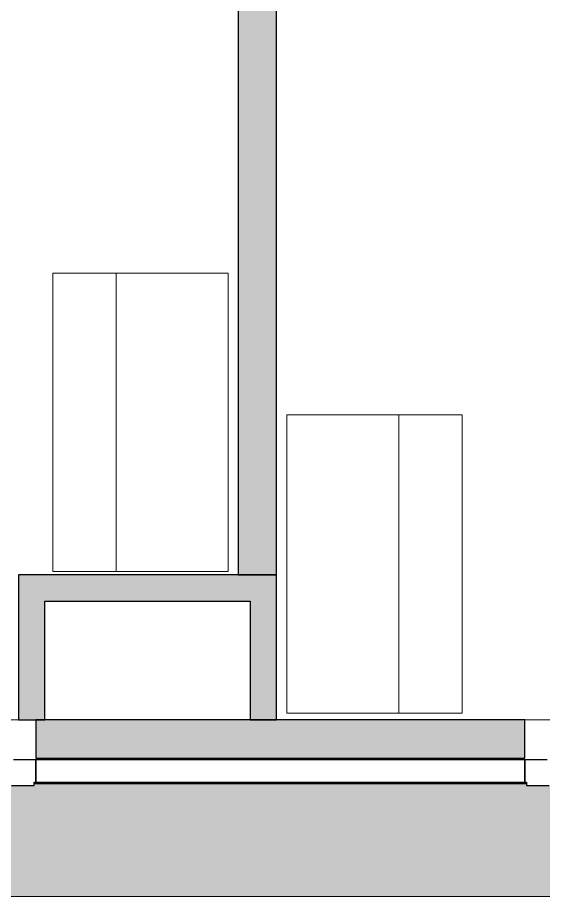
# Model space of a CAD drawing. Header units: millimetres. Extents: x 79795 to 317870, y -36033 to 97293.
# Drawn here: x 219433 to 220842, y 8896 to 11252 of the extents above; entities that cross this region are included whole.
import ezdxf

# ---------------------------------------------------------------- set-up
doc = ezdxf.new("R2010")
doc.units = ezdxf.units.MM
doc.header["$MEASUREMENT"] = 0
for name, color, linetype, lineweight in [('CSM-STL-XX-ZZ-M3-A-XXXX-00001_detached _19_04_21__rvt-1-Level 4$0$A-GLAZ', 7, 'CONTINUOUS', 9), ('CSM-STL-XX-ZZ-M3-A-XXXX-00001_detached _19_04_21__rvt-1-Level 4$0$A-WALL-PATT', 7, 'CONTINUOUS', 9), ('CSM-STL-XX-ZZ-M3-A-XXXX-00001_detached _19_04_21__rvt-1-Level 4$0$I-WALL', 7, 'CONTINUOUS', 9), ('I-FURN', 8, 'CONTINUOUS', 9)]:
    doc.layers.add(name, color=color, linetype=linetype, lineweight=lineweight)

msp = doc.modelspace()

# ---------------------------------------------------------------- hatches: boundary and pattern name
at = {"layer": 'CSM-STL-XX-ZZ-M3-A-XXXX-00001_detached _19_04_21__rvt-1-Level 4$0$A-GLAZ'}
h = msp.add_hatch(color=256, dxfattribs=at)
h.paths.add_polyline_path([(222192.8, 9198), (222192.8, 9200.1), (222188.5, 9200.1), (222188.5, 9198)], flags=0)
h.paths.add_polyline_path([(220787.5, 9198), (220797.2, 9198), (220797.2, 9200.1), (219477.5, 9200.1), (219477.5, 9198), (220776.7, 9198)], flags=0)
h.paths.add_polyline_path([(218076.5, 9198), (218086.2, 9198), (218086.2, 9200.1), (216765.5, 9200.1), (216765.5, 9198), (217786.8, 9198)], flags=0)
h.paths.add_polyline_path([(215364.5, 9198), (215374.2, 9198), (215374.2, 9200.1), (214054.5, 9200.1), (214054.5, 9198), (214199, 9198)], flags=0)
h.paths.add_polyline_path([(212658.8, 9198), (212663.2, 9198), (212663.2, 9200.1), (212658.8, 9200.1)], flags=0)
msp.add_hatch(color=256, dxfattribs=at).paths.add_polyline_path([(222292.8, 8896.3), (222292.8, 8933.3), (222192.8, 8933.3), (222192.8, 9198), (222188.5, 9198), (222188.5, 9193.3), (220797.2, 9193.3), (220797.2, 9198), (219477.5, 9198), (219477.5, 9193.3), (218086.2, 9193.3), (218086.2, 9198), (216765.5, 9198), (216765.5, 9193.3), (215374.2, 9193.3), (215374.2, 9198), (214054.5, 9198), (214054.5, 9193.3), (212663.2, 9193.3), (212663.2, 9198), (212658.8, 9198), (212658.8, 8896.3), (222192.8, 8896.3)], flags=0)
at = {"layer": 'CSM-STL-XX-ZZ-M3-A-XXXX-00001_detached _19_04_21__rvt-1-Level 4$0$A-WALL-PATT'}
for points in [[(220024.8, 9757.9), (220126.8, 9757.9), (220126.8, 13505.3), (220024.8, 13505.3), (220024.8, 11434.2)], [(219436.1, 9687.9), (220056.8, 9687.9), (220056.8, 9757.9), (219436.1, 9757.9), (219436.1, 9698)], [(220126.8, 9369.3), (220126.8, 9757.9), (220056.8, 9757.9), (220056.8, 9369.3)], [(219506.1, 9369.3), (219506.1, 9687.9), (219436.1, 9687.9), (219436.1, 9369.3)], [(219481.8, 9267.3), (219583.8, 9267.3), (219583.8, 9369.3), (219481.8, 9369.3)], [(220690.8, 9267.3), (220690.8, 9369.3), (219583.8, 9369.3), (219583.8, 9267.3), (220178.7, 9267.3)], [(220690.8, 9267.3), (220792.8, 9267.3), (220792.8, 9369.3), (220690.8, 9369.3)]]:
    msp.add_hatch(color=256, dxfattribs=at).paths.add_polyline_path(points, flags=0)

# ---------------------------------------------------------------- linework, layer by layer
at = {"layer": 'CSM-STL-XX-ZZ-M3-A-XXXX-00001_detached _19_04_21__rvt-1-Level 4$0$A-GLAZ', "lineweight": 30}
for p, q in [((219481.8, 9262.2), (219422.6, 9262.2)), ((220792.8, 9262.2), (219481.8, 9262.2)), ((219481.8, 9262.2), (219481.8, 9202.3)), ((219481.8, 9202.3), (219481.8, 9262.2)), ((220792.8, 9202.3), (220792.8, 9262.2)), ((220852, 9262.2), (220792.8, 9262.2)), ((220792.8, 9262.2), (220792.8, 9202.3)), ((219416.6, 9193.3), (219477.5, 9193.3)), ((219477.5, 9193.3), (219477.5, 9202.3)), ((219477.5, 9202.3), (219481.8, 9202.3)), ((219481.8, 9202.3), (220792.8, 9202.3)), ((220792.8, 9202.3), (220797.2, 9202.3)), ((220797.2, 9202.3), (220797.2, 9193.3)), ((220797.2, 9193.3), (220858, 9193.3))]:
    msp.add_line(p, q, dxfattribs=at)
at = {"layer": 'CSM-STL-XX-ZZ-M3-A-XXXX-00001_detached _19_04_21__rvt-1-Level 4$0$A-GLAZ'}
for p, q in [((219477.5, 9200.1), (220797.2, 9200.1)), ((219477.5, 9198), (220797.2, 9198)), ((212658.8, 8896.3), (222292.8, 8896.3))]:
    msp.add_line(p, q, dxfattribs=at)
at = {"layer": 'CSM-STL-XX-ZZ-M3-A-XXXX-00001_detached _19_04_21__rvt-1-Level 4$0$I-WALL', "lineweight": 30}
for p, q in [((220024.8, 13505.3), (220024.8, 9757.9)), ((220126.8, 9757.9), (220126.8, 13505.3)), ((220056.8, 9757.9), (219436.1, 9757.9)), ((219436.1, 9757.9), (219436.1, 9687.9)), ((220024.8, 9757.9), (220126.8, 9757.9)), ((220126.8, 9757.9), (220056.8, 9757.9)), ((220126.8, 9369.3), (220126.8, 9757.9)), ((219436.1, 9687.9), (219436.1, 9369.3)), ((219506.1, 9687.9), (220056.8, 9687.9)), ((219506.1, 9369.3), (219506.1, 9687.9)), ((220056.8, 9687.9), (220056.8, 9369.3)), ((219436.1, 9369.3), (219506.1, 9369.3)), ((219583.8, 9369.3), (219481.8, 9369.3)), ((219481.8, 9369.3), (219481.8, 9267.3)), ((220690.8, 9369.3), (219583.8, 9369.3)), ((220056.8, 9369.3), (220126.8, 9369.3)), ((220792.8, 9369.3), (220690.8, 9369.3)), ((220792.8, 9267.3), (220792.8, 9369.3)), ((219481.8, 9267.3), (219583.8, 9267.3)), ((219583.8, 9267.3), (220690.8, 9267.3)), ((220690.8, 9267.3), (220792.8, 9267.3))]:
    msp.add_line(p, q, dxfattribs=at)
at = {"layer": 'CSM-STL-XX-ZZ-M3-A-XXXX-00001_detached _19_04_21__rvt-1-Level 4$0$I-WALL'}
for p, q in [((218081.8, 9369.3), (219436.1, 9369.3)), ((220792.8, 9369.3), (222292.8, 9369.3))]:
    msp.add_line(p, q, dxfattribs=at)
at = {"layer": 'I-FURN'}
for p, q in [((219697.9, 10567.2), (219527.9, 10567.2)), ((219527.9, 10567.2), (219527.9, 9767.2)), ((219997.9, 10567.2), (219697.9, 10567.2)), ((219697.9, 10567.2), (219697.9, 9767.2)), ((219997.9, 9767.2), (219997.9, 10567.2)), ((220454.8, 10187.2), (220154.8, 10187.2)), ((220154.8, 10187.2), (220154.8, 9387.2)), ((220454.8, 9387.2), (220454.8, 10187.2)), ((220624.8, 10187.2), (220454.8, 10187.2)), ((220624.8, 9387.2), (220624.8, 10187.2)), ((219527.9, 9767.2), (219697.9, 9767.2)), ((219697.9, 9767.2), (219997.9, 9767.2)), ((220154.8, 9387.2), (220454.8, 9387.2)), ((220454.8, 9387.2), (220624.8, 9387.2))]:
    msp.add_line(p, q, dxfattribs=at)

doc.saveas('drawing.dxf')
